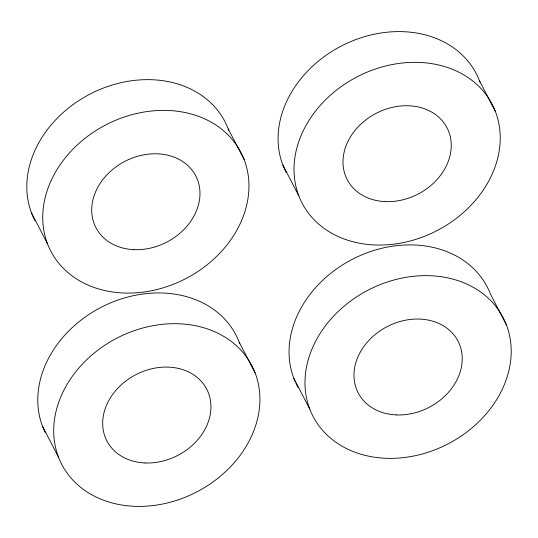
<?xml version="1.0" encoding="UTF-8"?>
<svg xmlns="http://www.w3.org/2000/svg" width="538" height="538" viewBox="0 0 538 538"><rect width="100%" height="100%" fill="white"/><g stroke="black" fill="none" stroke-linecap="round" stroke-linejoin="round"><path stroke-width="0.81" d="M479.499 80.841L495.431 111.581A107.102 86.645 -27.4 0 1 374.892 244.972A107.102 86.645 -27.4 0 1 321.038 104.54A107.102 86.645 -27.4 0 1 495.431 111.581M506.399 324.885A107.102 86.645 -27.4 0 0 332.013 317.844A107.102 86.645 -27.4 0 0 385.867 458.275A107.102 86.645 -27.4 0 0 506.399 324.885L490.468 294.145A107.102 86.645 -27.4 0 0 359.176 256.007A107.102 86.645 -27.4 0 0 295.12 381.462M282.88 165.072L298.812 195.812M228.213 128.885L244.151 159.625A107.102 86.645 -27.4 0 1 123.612 293.008A107.102 86.645 -27.4 0 1 69.758 152.584A107.102 86.645 -27.4 0 1 244.151 159.625M293.849 378.375L309.787 409.115M239.188 342.188L255.12 372.928A107.102 86.645 -27.4 0 1 134.587 506.312A107.102 86.645 -27.4 0 1 80.734 365.887A107.102 86.645 -27.4 0 1 255.12 372.928M31.601 213.115L47.532 243.855M42.569 426.419L58.501 457.159M45.266 432.552A107.102 86.645 -27.4 0 1 106.907 304.501A107.102 86.645 -27.4 0 1 239.746 343.701M35.064 220.748A107.102 86.645 -27.4 0 1 94.991 91.635A107.102 86.645 -27.4 0 1 228.778 130.398M286.344 172.705A107.102 86.645 -27.4 0 1 346.27 43.591A107.102 86.645 -27.4 0 1 480.057 82.354M298.119 387.495A107.102 86.645 -27.4 0 1 295.813 382.995M145.146 462.962A56.228 45.488 -27.4 0 0 208.428 392.935A56.228 45.488 -27.4 0 0 116.867 389.236A56.228 45.488 -27.4 0 0 145.146 462.962M134.17 249.659A56.228 45.488 -27.4 0 0 197.453 179.631A56.228 45.488 -27.4 0 0 105.899 175.933A56.228 45.488 -27.4 0 0 134.17 249.659M385.45 201.615A56.228 45.488 -27.4 0 0 448.732 131.588A56.228 45.488 -27.4 0 0 357.178 127.889A56.228 45.488 -27.4 0 0 385.45 201.615M396.425 414.919A56.228 45.488 -27.4 0 0 459.708 344.892A56.228 45.488 -27.4 0 0 368.153 341.193A56.228 45.488 -27.4 0 0 396.425 414.919"/></g></svg>
